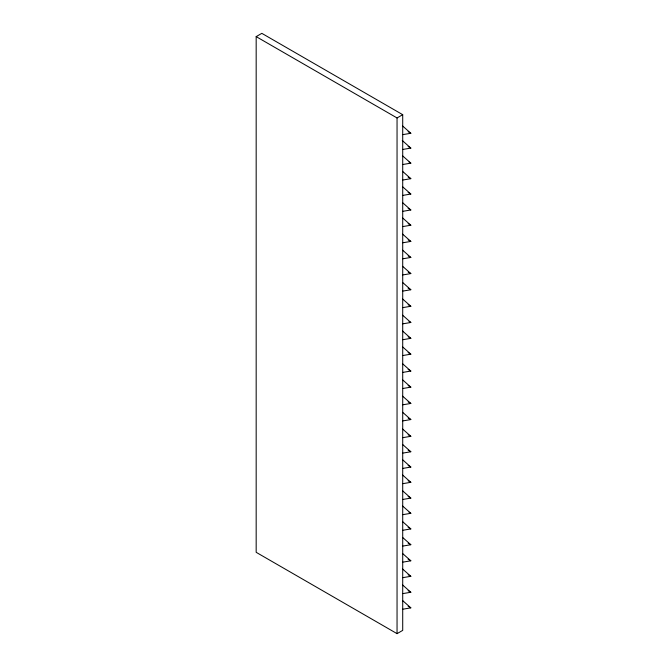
<?xml version="1.0" encoding="UTF-8"?>
<svg xmlns="http://www.w3.org/2000/svg" width="667" height="667" viewBox="0 0 667 667"><rect width="100%" height="100%" fill="white"/><g stroke="black" fill="none" stroke-linecap="round" stroke-linejoin="round"><path stroke-width="1" d="M256.17 36.618L261.831 33.35L402.71 114.682L402.71 630.382L397.048 633.65L256.17 552.318L256.17 36.618L397.048 117.951L402.71 114.682M402.818 134.626L410.83 133.275L402.676 126.038M402.785 149.45L410.83 148.091L402.259 140.487M402.785 164.507L410.83 163.148L402.676 155.911M402.785 180.032L410.83 178.673L402.676 171.436M402.785 195.398L410.83 194.039L402.676 186.802M402.785 211.331L410.83 209.972L402.676 202.735M402.785 226.58L410.83 225.229L402.676 217.992M402.785 242.78L410.83 241.421L402.676 234.184M402.785 258.796L410.83 257.445L402.676 250.208M402.785 274.937L410.83 273.578L402.676 266.341M402.785 291.104L410.83 289.745L402.676 282.508M402.785 307.629L410.83 306.27L402.676 299.033M402.785 323.837L410.83 322.478L402.676 315.241M402.785 339.711L410.83 338.352L402.676 331.115M402.785 355.536L410.83 354.177L402.676 346.94M402.785 372.403L410.83 371.052L402.676 363.815M402.785 388.502L410.83 387.143L402.676 379.907M402.785 404.802L410.83 403.443L402.676 396.206M402.785 420.91L410.83 419.56L402.676 412.323M402.785 437.669L410.83 436.31L402.676 429.073M402.785 453.118L410.83 451.759L402.676 444.522M402.785 468.409L410.83 467.058L402.676 459.821M402.785 483.675L410.83 482.316L402.676 475.079M402.785 499.458L410.83 498.099L402.676 490.862M402.785 514.666L410.83 513.307L402.676 506.07M402.785 530.282L410.83 528.923L402.676 521.686M402.785 546.081L410.83 544.722L402.676 537.485M402.785 562.156L410.83 560.805L402.676 553.568M402.785 577.664L410.83 576.313L402.676 569.076M402.785 593.613L410.83 592.263L402.676 585.026M402.785 609.213L410.83 607.854L402.676 600.617M408.121 131.716L410.83 133.275M408.121 146.532L410.83 148.091M409.021 162.106L410.83 163.148M408.121 177.114L410.83 178.673M408.121 192.48L410.83 194.039M408.121 208.412L410.83 209.972M408.121 223.662L410.83 225.229M408.121 239.862L410.83 241.421M408.121 255.878L410.83 257.445M408.121 272.019L410.83 273.578M408.121 288.186L410.83 289.745M408.121 304.711L410.83 306.27M409.021 321.444L410.83 322.478M408.121 336.793L410.83 338.352M408.121 352.618L410.83 354.177M408.121 369.485L410.83 371.052M408.121 385.584L410.83 387.143M408.121 401.884L410.83 403.443M408.121 417.992L410.83 419.56M408.121 434.751L410.83 436.31M408.121 450.2L410.83 451.759M408.121 465.491L410.83 467.058M408.121 480.757L410.83 482.316M408.121 496.531L410.83 498.099M409.021 512.264L410.83 513.307M408.121 527.364L410.83 528.923M408.121 543.163L410.83 544.722M408.121 559.238L410.83 560.805M408.121 574.746L410.83 576.313M408.121 590.695L410.83 592.263M408.121 606.295L410.83 607.854M397.048 117.951L397.048 633.65"/></g></svg>
